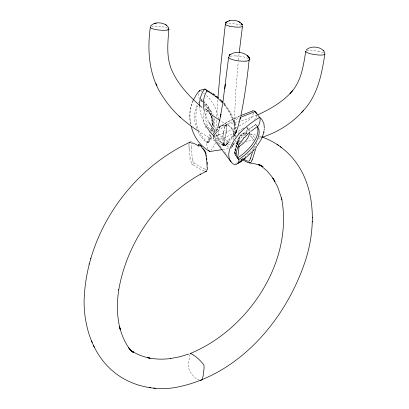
<?xml version="1.0" encoding="UTF-8"?>
<svg xmlns="http://www.w3.org/2000/svg" width="409" height="409" viewBox="0 0 409 409"><rect width="100%" height="100%" fill="white"/><g stroke="black" fill="none" stroke-linecap="round" stroke-linejoin="round"><path stroke-width="0.31" stroke-dasharray="2.04 1.53" d="M212.276 125.987C212.337 117.833 209.459 109.597 203.994 103.497M213.386 137.373L213.682 138.866L215.369 141.146M233.907 133.697L235.558 93.809L238.207 61.912M219.311 126.795L218.503 134.208L216.361 141.085M213.672 127.076L213.478 121.417L212.225 115.404M215.896 129.484L216.494 119.157M216.658 116.488L217.844 99.249M234.613 133.094C235.4 122.593 230.507 112.455 223.968 104.52M232.113 146.32L232.118 145.706M212.153 128.579L211.642 132.122M235.262 135.246L234.889 138.135M236.024 134.96L235.886 136.136M238.406 59.959L239.05 54.06M215.482 138.017L215.558 139.464L216.121 140.706L226.208 136.862L234.301 133.222M207.859 148.932A12.388 7.653 80.8 0 1 207.051 146.54L206.719 143.268L207.128 142.802L208.416 142.588L209.689 131.667L212.138 131.207A14.397 11.242 78.5 0 0 212.915 130.042M256.832 144.72L256.842 142.143M234.792 151.938L234.638 153.896L235.103 155.175M189.019 143.692L188.922 145.599M232.051 146.759L231.105 148.216M234.153 136.223L234.301 135.456M223.534 132.306L222.925 136.028A2.101 0.327 -80 0 1 222.977 135.527L224.873 127.046L226.468 124.561A4.458 0.69 -80.1 0 1 226.581 124.648L226.658 130.246A2.065 0.317 -80 0 1 226.581 130.803L223.242 145.548M256.985 115.358L256.198 117.403L254.633 119.566M235.032 150.716L237.66 141.524M235.134 150.993L237.716 141.969M223.662 132.03L224.331 129.091M223.856 143.477C223.667 147.869 229.751 117.674 224.981 126.637A4.484 0.7 -80.1 0 0 224.797 127.148L224.306 128.927M223.846 143.533L223.079 145.461L222.92 136.069L223.299 145.415L232.547 135.977M254.28 146.187L254.107 146.877M254.015 147.23L253.759 148.165M233.79 137.726L232.813 140.599M211.059 134.495L209.05 139.535L206.872 142.951M238.473 139.259L238.641 138.83M231.888 147.332L234.331 142.465M193.084 100.609C190.86 105.675 189.827 111.238 189.96 116.764M233.355 143.508L232.629 145.169M215.753 137L216.698 135.778L227.936 131.483L237.363 127.087M192.879 100.701C189.587 108.058 188.958 116.437 190.528 124.305M215.589 142.797L213.109 147.235A45.184 35.885 77.2 0 1 210.993 150.154M233.631 144.132L232.588 146.197L232.823 145.732M231.796 146.765L232.225 145.977M233.053 135.768C235.359 132.603 232.43 128.579 230.109 126.355A4.438 4.243 -6.4 0 0 229.408 125.977C225.834 124.791 221.105 124.316 218.713 127.889M234.413 135.072L234.045 135.604L234.771 134.469M234.045 135.604L234.582 134.771M208.416 142.588L211.75 136.488A27.725 21.917 78.1 0 1 208.416 142.588A26.989 20.787 78.9 0 1 197.925 105.456M232.563 136.483L228.35 141.182M255.778 146.335L254.153 148.262M232.353 137.807L229.812 140.778M233.018 135.466L233.774 134.341A2.065 1.968 -7.6 0 0 233.897 133.804C232.946 129.868 230.379 124.806 225.502 125.22M253.82 148.646L250.594 152.01M225.451 144.224L223.6 145.522M218.682 127.363L219.091 126.954M248.667 153.81L249.449 153.099M247.476 154.868L248.278 154.167M217.89 130.87L227.174 124.244L239.408 117.843M218.805 127.889L227.66 121.928L240.134 115.844M219.505 126.57L221.274 125.43A4.438 4.248 -4.7 0 1 222.051 125.205L225.492 125.22M225.594 145.129L223.835 145.655M244.602 157.266L245.85 156.253M242.481 158.897L243.34 158.252M219.428 127.076L227.542 121.856L240.4 115.64M242.051 159.219L239.878 160.773M256.238 125.256L255.697 124.643L248.365 129.321A14.831 7.198 -38.8 0 0 238.166 145.2L237.869 142.838L238.406 140.563C236.949 145.195 233.856 150.384 235.814 155.374M243.381 128.283L243.841 128.002M242.915 128.564L236.964 131.882M239.173 126.125C244.275 122.628 252.435 119.771 253.427 112.925M224.792 145.599L225.282 145.359M256.857 115.266L243.442 120.226L226.269 124.684M258.534 138.447L260.712 137.756M254.163 139.725L245.906 141.775M205.231 110.353A14.136 10.915 78.8 0 1 206.013 109.203L208.452 108.646A14.397 11.242 78.5 0 1 213.253 114.663M241.484 142.71L242.588 142.485M238.713 143.247L232.609 144.295M222.828 149.515L229.009 148.569M227.614 145.037L229.832 144.72M226.499 145.185L223.171 145.614M192.731 142.879L191.402 143.671L191.141 145.839A26.186 10.414 71.3 0 0 191.197 146.954L191.218 147.557M243.769 134.699L244.173 134.663M245.134 133.334C242.527 133.329 240.027 134.873 239.224 137.414A27.342 21.958 -85 0 0 238.59 138.799M235.906 55.941L237.113 56.018A10.721 2.393 7.1 0 1 244.101 57.096L244.526 57.204A9.652 2.152 7.1 0 1 245.328 57.424L246.688 57.873A10.971 2.449 7.1 0 1 248.406 58.661M247.399 133.339C239.848 131.642 237.016 139.898 235.916 145.711C235.518 148.907 232.455 153.314 235.625 155.911M206.049 169.321L205.078 169.065M250.523 133.871L255.671 135.047M222.971 145.456L221.744 144.239L216.422 134.806M204.981 171.238L204.26 171.023M199.444 380.181C195.098 378.964 192.194 375.119 190.006 371.408A9.53 5.036 69.8 0 1 189.403 370.237L188.81 368.714A4.305 2.265 69.8 0 1 188.626 367.993L188.462 365.268A36.079 19.407 68.7 0 1 188.493 364.598L189.459 356.265A29.392 15.828 69.1 0 1 189.75 354.864M258.994 136.003L261.208 136.683M223.324 145.43L223.677 145.599M204.873 168.999L199.091 166.376L194.157 162.843M223.554 145.563L223.958 145.696M204.086 170.962L198.043 168.201L192.925 164.536M167.562 28.114L167.261 27.991A9.785 1.922 5.9 0 0 163.534 26.994L159.173 26.391A9.785 1.922 5.9 0 0 154.459 26.227L153.15 26.299A8.548 1.677 5.9 0 0 152.731 26.345L151.601 26.539A9.601 1.881 5.9 0 0 151.371 26.6M216.121 140.706L213.841 139.121M223.498 145.502L222.353 144.259L216.223 133.717M223.299 145.415L217.67 142.506M242.793 158.866L242.128 158.523M216.698 135.778L215.553 134.985M228.789 147.276L221.688 142.971L215.962 138.324M229.761 142.368L230.63 142.833M241.791 159.495L240.875 159.004M240.712 158.963L241.622 159.454M215.124 141.146L199.239 131.718M228.033 141.386L222.169 137.393L216.944 132.772M226.514 124.576L220.293 120.711M210.676 114.198L205.282 110.154M204.086 105.179L206.013 109.203L208.697 111.769L210.804 115.195M200.788 100.481L202.613 102.086M252.992 135.722L253.401 136.095M251.336 136.816L251.704 137.158M203.493 101.192L208.293 106.882L211.739 113.912A27.725 21.917 78.1 0 0 203.846 101.514M206.473 95.532C211.519 100.343 215.313 106.452 217.337 113.124A35.537 28.103 78.1 0 1 218.657 118.636M223.907 103.242L225.538 105.179L223.892 103.221C230.349 110.665 235.221 119.929 236.034 129.868M223.989 104.259C230.185 111.851 234.746 121.187 235.318 131.079M235.533 154.592A28.574 13.604 -38.9 0 1 255.697 124.643L256.642 125.824M246.745 127.225L247.532 128.221M246.826 127.383L248.646 129.633L248.365 129.321A15.021 7.428 -38.3 0 1 249.418 131.192M235.625 139.934A14.796 7.25 -38.8 0 0 236.883 143.656L238.738 146.064M236.336 143.048L238.57 145.941M216.888 141.718L218.033 143.237M218.416 143.743L219.567 145.261M219.95 145.762L221.095 147.281M224.541 151.836L227.215 155.374M235.017 154.137L234.904 152.148A24.755 20.005 -86.4 0 1 235.144 150.998M191.57 163.063L190.374 159.827M193.114 161.657L192.537 159.73M253.616 139.612L253.825 139.975M213.682 138.866L213.063 137.434M205.492 125.103C202.363 119.454 200.032 113.221 199.638 106.729M208.6 121.749L206.059 116.499L204.423 111.734M202.435 101.729L201.33 99.433A26.989 20.787 78.9 0 0 200.548 100.491M211.131 115.946L212.332 120.635L212.24 125.471A14.335 11.222 78.4 0 0 206.013 109.203M199.301 99.07L198.779 96.248A12.592 7.689 83.7 0 1 198.769 93.641M190.18 158.626L189.162 149.612M189.004 147.398L188.978 146.974M212.138 131.207A14.197 10.936 78.9 0 1 208.452 108.646M214.526 118.549A14.397 11.242 78.5 0 1 213.881 128.032M201.141 100.588A27.664 21.897 78 0 1 202.21 101.504M204.255 103.569A27.664 21.897 78 0 1 212.424 125.783M212.22 129.387A27.664 21.897 78 0 1 211.729 132.419M210.952 135.328A27.664 21.897 78 0 1 207.128 142.802A26.928 20.767 78.9 0 1 198.094 132.01M196.652 128.6A26.928 20.767 78.9 0 1 197.215 104.423M198.068 102.741A26.928 20.767 78.9 0 1 198.534 101.943M200.977 91.12A44.985 35.839 78.5 0 1 201.739 91.642M203.61 93.037A44.985 35.839 78.5 0 1 204.342 93.63M190.845 124.643A34.566 26.616 78.9 0 1 189.96 116.764M212.644 116.902A27.725 21.917 78.1 0 1 213.677 127.076M206.075 127.884A14.136 10.915 78.8 0 1 204.255 112.347M238.089 133.978A14.796 7.25 -38.8 0 1 240.707 130.793M243.289 128.421A14.796 7.25 -38.8 0 1 243.974 127.879M246.99 127.853A14.985 7.474 -38.4 0 1 245.507 135.026M240.252 141.141A14.985 7.474 -38.4 0 1 236.883 143.656M236.78 162.838A47.986 23.988 -38.1 0 1 235.446 163.672M255.697 124.643A29.295 14.448 -38 0 1 256.714 125.931M241.382 25.424A8.451 1.549 6.9 0 0 237.394 24.249L236.484 24.085A9.044 1.656 6.9 0 0 233.636 23.676L233.386 23.65A8.845 1.621 6.9 0 0 231.642 23.492L229.996 23.415A7.873 1.442 6.9 0 0 229.521 23.41L228.288 23.436A9.013 1.651 6.9 0 0 226.387 23.656M318.095 51.222A9.479 1.917 8.2 0 1 323.642 52.879M306.755 50.69A9.387 1.902 8.2 0 1 318.084 51.227M230.195 56.289A10.189 2.27 7.1 0 1 235.937 55.967M194.132 163.344A7.418 3.875 81.8 0 1 192.951 162.404M192.506 159.668A26.084 10.389 71 0 1 192.327 158.539L191.371 149.725A71.447 29.601 70.6 0 1 191.259 147.588M192.971 165.037A9.146 3.957 71.5 0 1 191.504 163.718M190.047 159.674A26.595 11.544 69.7 0 1 189.858 158.447M189.234 149.668A72.153 29.944 70.5 0 1 189.07 147.455M189.076 147.056A28.962 11.82 70.7 0 1 189.014 145.681M235.824 154.444A7.081 5.01 78.5 0 1 235.195 153.82M237.695 141.959A66.728 56.151 -86.6 0 1 238.493 139.74L238.754 139.121A24.775 20.072 -85.5 0 1 239.219 137.986L240.712 135.768L243.462 134.74A18.737 13.676 -66.8 0 1 243.774 134.668M249.971 135.762A17.485 12.388 -60.8 0 1 251.469 136.611M244.117 135.154A17.485 12.388 -60.8 0 1 245.85 134.975M251.617 137.281A20.752 15.051 -66.3 0 1 253.427 139.801M253.912 139.873A10.097 6.933 -72.9 0 1 254.188 140.384M235.788 155.66A8.701 6.651 -87.3 0 1 235.195 155.042M234.986 151.984A25.215 19.688 -85.6 0 1 235.221 150.773M237.624 141.509A67.25 56.462 -86.4 0 1 238.437 139.244M250.078 134.106A19.535 13.809 -60.5 0 1 253.135 135.497M245.057 133.958A19.535 13.809 -60.5 0 1 247.297 133.758M253.345 136.171A22.97 16.708 -66.5 0 1 254.996 138.237M213.304 130.67L213.023 132.179A27.725 21.917 78.1 0 0 213.304 130.67M211.688 127.777L210.471 130.507A14.335 11.222 78.4 0 0 211.688 127.777M202.424 100.271L201.33 99.433A27.725 21.917 78.1 0 1 202.424 100.271M235.185 124.346L234.597 122.143L235.185 124.346"/><path stroke-width="0.61" d="M191.417 141.887L190.221 142.092C129.658 170.124 85.793 234.122 84.096 301.157C84.039 326.213 92.219 352.466 111.166 369.664C128.089 385.135 152.281 391.086 174.704 387.63C237.685 376.157 285.012 320.978 304.787 262.46C318.059 223.825 316.06 172.772 280.313 146.703M312.2 222.046L312.215 221.473M312.292 217.869L312.302 217.276M264.337 128.196L263.902 123.584L262.062 119.781A47.332 23.42 -37.6 0 0 259.679 117.388L255.006 111.611L240.569 117.317M207.153 169.157L206.591 171.187L200.507 174.214L200.742 174.091C158.058 197.838 126.989 241.903 118.722 290.022L118.763 289.756C116.764 302.875 116.785 316.464 120.226 329.342L119.489 326.489C121.442 334.577 124.75 342.394 129.684 349.133L128.666 347.691L132.598 352.272L129.464 349.133L132.291 351.735L130.353 349.986M150.318 27.331C146.943 51.646 149.142 77.782 163.922 98.216C172.762 111.81 185.297 122.562 198.759 131.396M217.941 98.002L220.891 64.366L225.349 24.192M168.871 29.121C167.802 43.16 166.11 57.301 171.867 70.425C178.442 85.133 189.919 96.989 201.928 107.439M239.178 52.93L242.44 26.355M228.621 57.204L222.869 102.398M224.766 88.922L225.323 84.632L225.221 85.379M249.556 132.148A15.021 7.428 -38.3 0 1 239.112 146.545L237.649 157.869L239.122 160.277L237.992 162.925A12.694 8.073 80.3 0 1 236.627 164.254L235.206 164.899L234.101 164.479A46.294 21.984 -39.3 0 1 231.627 162.552C228.064 158.932 228.237 153.242 229.914 148.779A36.611 17.429 -38.9 0 1 234.971 139.183C240.042 131.923 246.775 125.972 254.03 120.962A45.655 21.498 -38.9 0 1 259.679 117.388L260.155 119.111L259.935 121.585A13.354 8.793 82.9 0 1 259.234 124.101L257.931 126.309L256.959 126.217A29.336 14.397 -38 0 1 238.841 159.423A28.615 13.553 -38.9 0 1 239.705 143.467M264.081 130.241L264.24 129.203M222.614 104.07L220.068 118.513L217.608 128.242M305.789 51.37C303.488 64.975 301.597 79.765 292.507 90.783L292.701 90.553L290.047 93.589L292.701 90.553M324.848 54.07C321.817 73.998 317.711 95.348 303.371 110.537C292.358 123.165 277.696 132.281 261.791 137.388M220.727 115.266L220.932 114.203L220.492 116.453M240.814 115.895C244.633 97.219 247.317 78.073 249.193 59.274M234.679 134.627L237.624 128.17L240.599 116.856M240.052 119.275L240.282 118.267M256.53 146.248L252.46 159.244M264.107 131.938L261.54 138.83L257.23 145.757M263.565 132.388L263.851 131.304M213.498 136.672L214.797 134.147L217.297 131.407M89.06 264.229L89.198 263.749M90.655 258.595L90.783 258.151M253.161 150.272L250.42 158.447M249.424 59.883L248.994 60.389A10.966 2.444 7.1 0 1 246.008 61.12M199.111 91.437L199.817 90.374L204.572 89.111C200.87 93.937 199.311 100.154 199.607 106.176M237.997 147.465L238.483 146.381M213.232 134.162L214.96 131.202M251.903 160.63C250.584 165.497 244.996 160.844 242.246 159.74M193.278 100.174L196.473 94.505A43.282 33.201 79.6 0 1 199.817 90.379M235.492 133.283L236.397 131.376L234.797 134.428M190.057 353.908L190.226 353.621A2.019 1.074 70.3 0 1 190.548 353.386C248.197 329.47 292.956 262.435 281.821 199.51L281.893 199.807L281.423 197.823M150.614 26.048C154.827 20.946 165.359 22.163 168.733 27.746M189.275 142.94L190.221 142.092M225.354 24.172L225.763 23.845A9.013 1.651 6.9 0 1 225.947 23.778M228.958 55.946C233.723 50.128 246.443 51.611 249.429 58.651M239.817 143.902L240.594 142.644M204.566 89.044A3.492 2.127 83.9 0 1 206.412 90.256L206.847 90.921L204.643 95.399L203.452 100.553L203.355 105.558L204.285 111.207M306.203 50.067C310.784 45.092 322.174 46.493 324.894 52.873M225.788 22.889C230.001 18.599 239.367 19.821 242.363 24.98L241.642 23.671L242.363 24.98M233.217 136.734L233.59 136.207M241.453 141.376L243.375 138.845M216.55 130.338L217.245 129.484M216.387 130.256L217.332 129.224M253.197 150.64L254.628 149.034M229.004 141.698L226.3 144.566L227.445 143.411M244.439 137.588L249.234 132.731M303.371 110.537L301.668 112.409M290.247 93.364C281.208 102.761 269.705 109.367 257.951 114.776M251.688 152.22L246.816 156.734L239.781 162.153L241.888 160.64L241.581 160.87M250.686 131.468L256.438 127.24M243.355 159.541L245.298 157.992L243.611 159.336M239.781 162.153L241.888 160.64M241.111 115.43L252.788 110.905M238.391 163.099L240.149 161.892L237.966 163.385M206.397 171.289L205.538 171.345M188.892 354L179.771 356.771L170.2 358.586L170.507 358.545C162.854 359.526 155.011 359.358 147.47 357.64L150.067 358.207C143.84 356.98 137.813 354.721 132.388 351.418L133.825 352.302L129.52 349.26M168.053 29.867L167.537 30.015M228.897 20.864L229.858 20.665M156.258 23.103L154.571 23.436M190.548 353.386C195.594 355.907 200.262 360.217 203.738 364.716A2.137 1.15 69.6 0 1 203.953 365.431L204.06 367.205A28.369 14.969 70.4 0 1 203.989 368.831L203.125 376.024L202.082 379.68A4.53 2.403 69.3 0 1 201.668 380.084L200.819 380.344A9.586 5.092 69.5 0 1 200.206 380.334M208.518 150.292L209.853 151.509L222.21 149.612M246.008 61.12L244.505 61.202A9.596 2.142 7.1 0 1 243.917 61.212L241.888 61.151A10.762 2.398 7.1 0 1 239.715 60.977L239.403 60.946A10.992 2.449 7.1 0 1 235.855 60.42L234.74 60.195A10.291 2.296 7.1 0 1 229.009 57.909A10.189 2.27 7.1 0 1 229.372 56.57M149.188 387.568L150.778 387.752M153.815 388.11L155.369 388.294M249.045 162.864L255.763 164.019L260.375 165.405L258.744 164.755L263.064 166.637L259.955 165.083M229.587 26.161L229.234 26.074A7.94 1.457 6.9 0 1 228.57 25.91L227.455 25.578A9.008 1.651 6.9 0 1 225.482 24.581L225.333 24.284M261.745 136.882C268.912 139.433 275.681 143.068 281.719 147.7M243.452 159.198C245.226 159.694 249.112 163.222 249.894 159.755A26.416 15.537 -80.2 0 0 250.405 158.431M205.604 89.627L209.674 91.913M206.847 90.921C212.992 94.126 218.595 98.416 223.191 103.615M240.226 22.464L238.703 21.646M258.912 164.515L261.249 165.824L259.771 164.96M165.681 24.693L166.693 25.302M255.006 111.611L256.412 112.807L256.97 113.983M219.781 120.379L211.172 114.561M259.24 164.612L262.466 166.708L261.039 165.783L267.108 171.018L271.341 175.967L274.986 181.458L272.834 178.033L277.634 186.821L281.494 198.125M210.671 92.541L211.663 93.191M213.043 93.671L214.955 95.031M277.082 144.413L278.498 145.42M212.644 93.86L213.616 94.551M168.544 28.65L168.411 28.553A8.609 1.687 5.9 0 0 168.298 28.482M198.273 144.653L198.779 145.037M215.517 95.997L216.453 96.749M129.402 349.184L130.164 349.823M216.821 96.473L218.636 97.996M179.06 116.084L180.768 117.654M201.826 147.705L202.23 148.104M215.057 137.47L209.822 131.632L205.814 125.665M220.39 99.591L223.048 102.311L222.179 101.371M323.902 50.854L323.463 50.394M215.272 131.013L211.852 126.821L208.897 122.271M203.452 149.443L205.446 152.848L206.489 158.278M204.357 150.006L204.623 150.354M215.753 141.652L231.111 161.974M204.751 150.532L205.359 151.54M150.415 27.654L150.318 27.434A9.811 1.922 5.9 0 1 150.732 26.856M155.947 83.697L156.938 85.854M91.488 340.983L92.183 342.532M93.6 345.656L94.31 347.226M205.533 151.928L205.819 152.767M249.081 57.526L249.47 58.968M249.291 58.098L249.48 59.249M205.942 153.247L206.116 154.081M206.335 155.389L206.433 156.08M206.749 158.595L206.842 159.505M207.521 162.307L207.583 163.211M207.158 163.753L207.194 164.418M207.174 167.813L206.703 160.144A68.84 39.407 61.9 0 0 206.433 158.257M209.853 151.509A43.456 33.252 78.5 0 1 205.374 148.539C199.096 143.671 194.398 136.836 192.036 129.259A34.566 26.616 78.9 0 1 191.187 126.202M240.717 141.846A28.615 13.553 -38.9 0 1 241.269 141.028M243.135 138.539A28.615 13.553 -38.9 0 1 244.168 137.291M252.803 110.977A3.722 2.459 83.1 0 1 255.027 111.56M257.113 126.672A29.295 14.448 -38 0 1 237.649 157.869A28.574 13.604 -38.9 0 1 236.601 156.749M239.112 146.545A14.831 7.198 -38.8 0 1 238.57 145.941M150.384 27.648A9.177 1.8 5.9 0 0 155.2 29.433A9.09 1.784 5.9 0 0 167.46 29.995M168.554 28.65A9.555 1.876 5.9 0 1 168.022 29.862M242.184 25.971A8.374 1.534 6.9 0 1 236.433 27.091L235.446 27.03A8.804 1.61 6.9 0 1 229.582 26.161M324.797 54.233A9.918 2.009 8.2 0 1 324.388 54.581L323.575 54.847A8.84 1.789 8.2 0 1 323.243 54.908L322.128 55.031A10.102 2.045 8.2 0 1 317.604 54.934L312.931 54.29A10.102 2.045 8.2 0 1 308.498 53.144L307.384 52.715A8.901 1.805 8.2 0 1 306.908 52.49L306.699 52.378A9.877 1.999 8.2 0 1 306.116 50.941M324.547 53.472A10.133 2.05 8.2 0 1 324.818 54.177M198.483 145.66A18.206 6.887 51.3 0 1 199.188 146.125M199.689 144.755A21.549 8.533 55.4 0 1 201.908 146.565M203.007 148.82A10.583 5.174 58.3 0 1 204.101 150.047M191.959 142.848A20.373 7.674 51 0 1 198.564 146.105M198.672 144.387A23.896 9.417 55.5 0 1 201.841 147.102M202.271 147.961A12.889 6.897 60.8 0 1 203.513 149.316M207.245 167.854A29.479 17.204 61.4 0 1 207.225 169.198M252.399 159.198A27.858 16.789 -80.5 0 1 251.847 160.573M236.279 131.58L235.875 132.501L236.785 130.456L236.279 131.58M225.886 22.72L225.625 23.155L226.463 22.076L225.886 22.72M229.838 54.765L229.403 55.23L230.032 54.566L229.838 54.765M227.378 21.467L226.893 21.743L227.741 21.273L227.378 21.467M247.956 56.053L247.573 55.67L248.406 56.503L247.956 56.053M248.933 57.27L248.779 56.994L249.204 57.792L248.933 57.27"/></g></svg>
